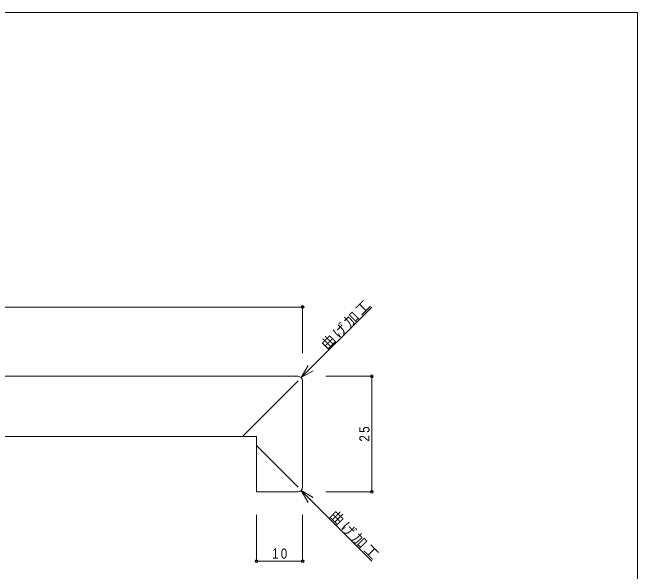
# Model space of a CAD drawing. Units: millimetres, scale not verified. Extents: x -141 to 141, y -98 to 98.
# Drawn here: x 5.7 to 141, y -23.5 to 97.5 of the extents above; entities that cross this region are included whole.
import ezdxf

# ---------------------------------------------------------------- set-up
doc = ezdxf.new("R2010")
doc.units = ezdxf.units.MM
doc.header["$PDMODE"] = 32
doc.header["$PDSIZE"] = 0.6
for name, color, linetype, lineweight in [('0-0_ＫＢ製品', 2, 'Continuous', 9), ('0-3_寸法', 4, 'Continuous', 9), ('0-4_引出線字', 4, 'Continuous', 9), ('F-0_図面枠', 5, 'Continuous', 9)]:
    doc.layers.add(name, color=color, linetype=linetype, lineweight=lineweight)
doc.layers.add('0-5_文字', color=7, linetype='Continuous')
doc.styles.add('HGｺﾞｼｯｸM', font='')
doc.styles.get('HGｺﾞｼｯｸM').set_extended_font_data('HGｺﾞｼｯｸM')

msp = doc.modelspace()

# ---------------------------------------------------------------- linework, layer by layer
at = {"layer": '0-0_ＫＢ製品'}
for p, q in [((67.5, 18.75), (-67.5, 18.75)), ((67.5, 17.75), (55.5, 5.75)), ((68.5, -5.25), (68.5, 17.75)), ((-58.5, 5.75), (58.5, 5.75)), ((58.5, 5.75), (58.5, -6.25)), ((67.5, -5.25), (58.5, 3.75)), ((67.5, -6.25), (58.5, -6.25))]:
    msp.add_line(p, q, dxfattribs=at)
for centre, start, end in [((67.5, 17.75), 0, 90), ((67.5, -5.25), 270, 0)]:
    msp.add_arc(centre, 1, start, end, dxfattribs=at)
at = {"layer": '0-3_寸法'}
for p, q in [((-68.5, 33.75), (68.5, 33.75)), ((68.5, 33.75), (68.5, 23.75)), ((83.5, 18.75), (73.5, 18.75)), ((83.5, 18.75), (83.5, -6.25)), ((83.5, -6.25), (73.5, -6.25)), ((58.5, -21.25), (58.5, -11.25)), ((68.5, -21.25), (68.5, -11.25)), ((58.5, -21.25), (68.5, -21.25))]:
    msp.add_line(p, q, dxfattribs=at)
for p in [(68.5, 33.75), (83.5, 18.75), (83.5, -6.25), (58.5, -21.25), (68.5, -21.25)]:
    msp.add_point(p, dxfattribs=at)
at = {"layer": '0-4_引出線字'}
for p, q in [((68.207, 18.457), (83.5, 33.75)), ((68.207, 18.457), (69.707, 21.055)), ((68.207, 18.457), (70.805, 19.957)), ((68.207, -5.957), (70.805, -7.457)), ((68.207, -5.957), (83.5, -21.25)), ((68.207, -5.957), (69.707, -8.555))]:
    msp.add_line(p, q, dxfattribs=at)
at = {"layer": 'F-0_図面枠'}
for p, q in [((-141, 97.5), (141, 97.5)), ((141, 97.5), (141, -97.5))]:
    msp.add_line(p, q, dxfattribs=at)

# ---------------------------------------------------------------- texts
at = {"layer": '0-3_寸法', "color": 7, "insert": (83, 4.625), "char_height": 2.199, "attachment_point": 7, "rotation": 90, "style": 'HGｺﾞｼｯｸM'}
msp.add_mtext('\\T1.36;\\W0.85;25', dxfattribs=at)
at = {"layer": '0-3_寸法', "color": 7, "insert": (61.875, -20.75), "char_height": 2.199, "attachment_point": 7, "style": 'HGｺﾞｼｯｸM'}
msp.add_mtext('\\T1.36;\\W0.85;10', dxfattribs=at)
at = {"layer": '0-5_文字', "char_height": 2.199, "attachment_point": 7, "style": 'HGｺﾞｼｯｸM'}
for insert, rotation in [((73.954, 24.204), 45), ((73.954, -11.704), 315)]:
    msp.add_mtext('\\T1.17;曲げ加工', dxfattribs=dict(at, insert=insert, rotation=rotation))

doc.saveas('drawing.dxf')
